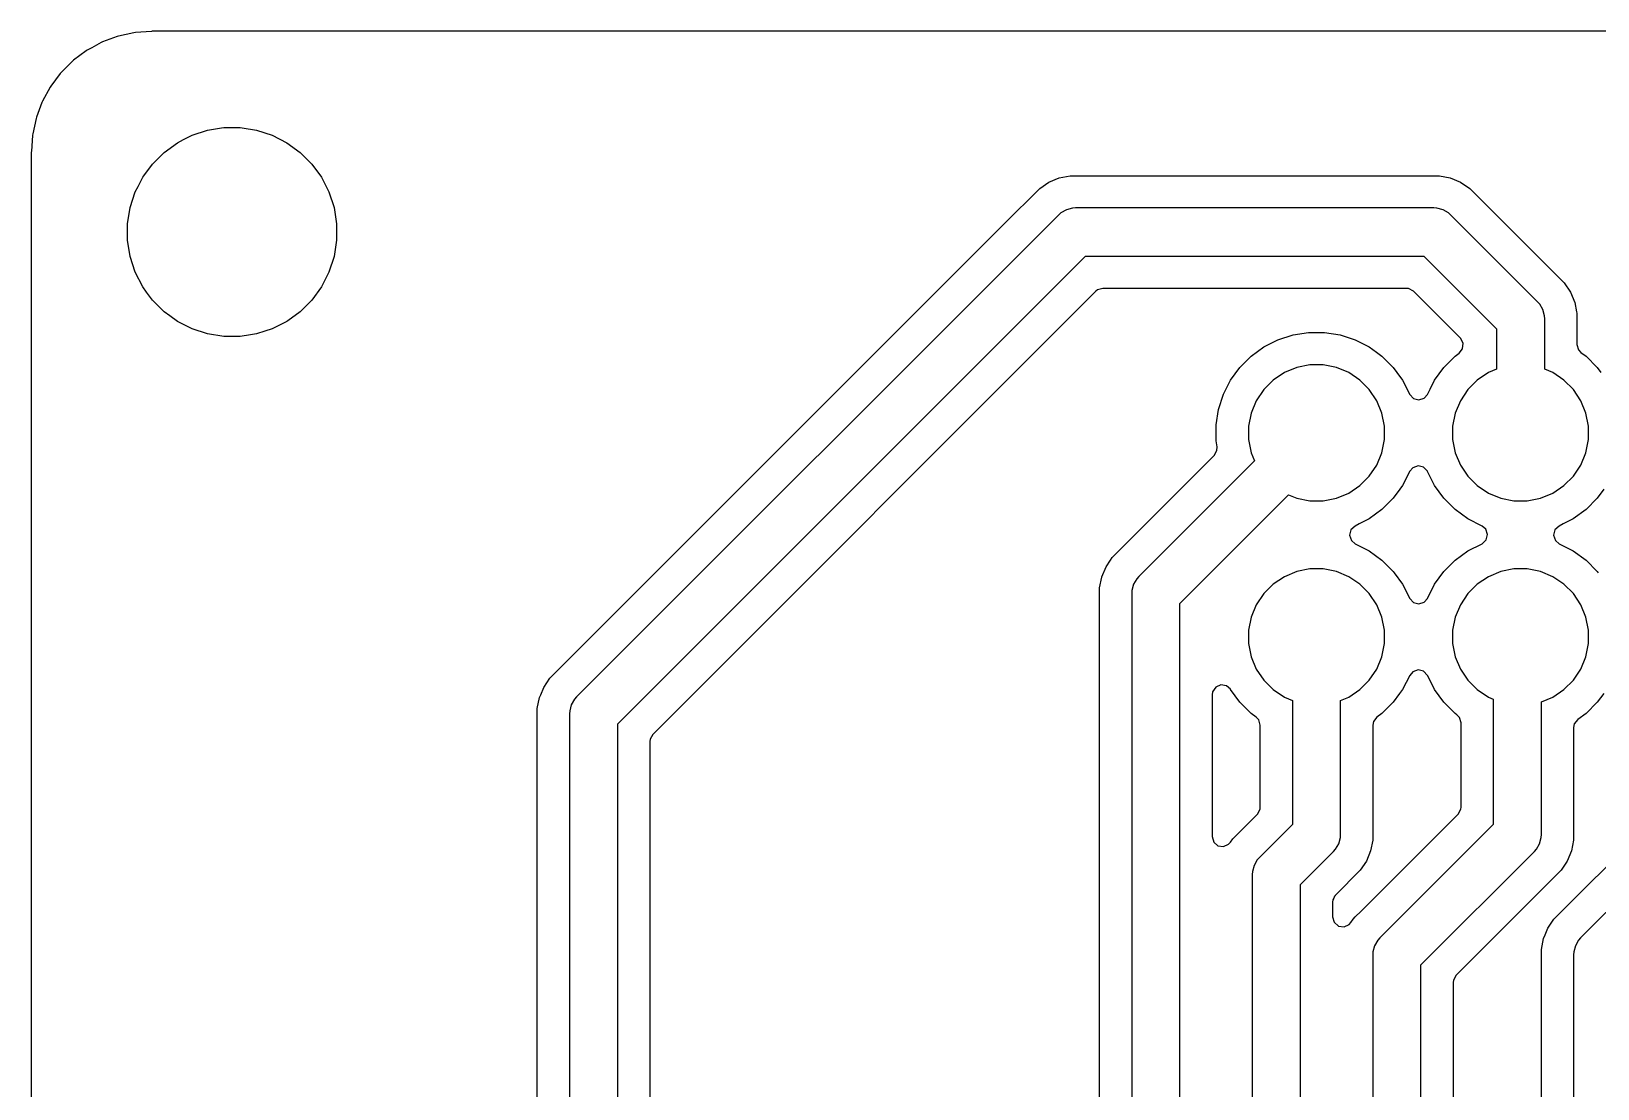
# Model space of a CAD drawing. Header units: millimetres. Extents: x 130.5 to 169.5, y -130 to -71.
# Drawn here: x 130.5 to 150, y -84.17 to -71 of the extents above; entities that cross this region are included whole.
import ezdxf

# ---------------------------------------------------------------- set-up
doc = ezdxf.new("R2010")
doc.units = ezdxf.units.MM
doc.layers.add('B.Cu', color=153, linetype='CONTINUOUS', true_color=0x4d7fc4)

msp = doc.modelspace()

# ---------------------------------------------------------------- linework, layer by layer
at = {"layer": 'B.Cu', "linetype": 'CONTINUOUS'}
for p, q in [((131.369306, -71.140253), (131.252505, -71.204032)), ((131.385389, -71.132909), (131.369306, -71.140253)), ((131.56924, -71.064336), (131.385389, -71.132909)), ((131.586205, -71.059355), (131.56924, -71.064336)), ((131.777937, -71.017647), (131.586205, -71.059355)), ((131.795439, -71.01513), (131.777937, -71.017647)), ((131.995582, -71.000816), (131.795439, -71.01513)), ((132.004428, -71.0005), (131.995582, -71.000816)), ((132.065892, -71.0005), (132.004428, -71.0005)), ((167.934108, -71.0005), (132.065892, -71.0005)), ((131.025136, -71.361438), (131.011765, -71.373024)), ((131.182209, -71.243855), (131.025136, -71.361438)), ((131.197092, -71.23429), (131.182209, -71.243855)), ((131.252505, -71.204032), (131.197092, -71.23429)), ((130.861439, -71.525135), (130.743856, -71.682208)), ((130.873025, -71.511764), (130.861439, -71.525135)), ((131.011765, -71.373024), (130.873025, -71.511764)), ((130.734291, -71.697091), (130.640257, -71.8693)), ((130.743856, -71.682208), (130.734291, -71.697091)), ((130.632907, -71.885394), (130.564339, -72.069234)), ((130.640257, -71.8693), (130.632907, -71.885394)), ((130.559355, -72.086209), (130.517649, -72.277931)), ((130.564339, -72.069234), (130.559355, -72.086209)), ((130.515131, -72.295442), (130.500816, -72.49558)), ((130.517649, -72.277931), (130.515131, -72.295442)), ((132.394863, -72.348748), (132.500777, -72.294781)), ((132.500777, -72.294781), (132.695466, -72.231522)), ((132.695466, -72.231522), (132.870005, -72.203878)), ((132.870005, -72.203878), (132.897648, -72.1995)), ((132.897648, -72.1995), (133.102352, -72.1995)), ((133.102352, -72.1995), (133.126671, -72.203351)), ((133.126671, -72.203351), (133.304535, -72.231522)), ((133.304535, -72.231522), (133.499224, -72.294781)), ((133.499224, -72.294781), (133.681614, -72.387715)), ((130.500816, -72.49558), (130.5005, -72.504427)), ((130.5005, -72.504427), (130.5005, -128.495572)), ((132.008029, -72.652786), (132.152787, -72.508028)), ((132.152787, -72.508028), (132.318387, -72.387715)), ((132.318387, -72.387715), (132.318388, -72.387714)), ((132.318388, -72.387714), (132.31839, -72.387713)), ((132.31839, -72.387713), (132.394863, -72.348748)), ((133.681614, -72.387715), (133.847214, -72.508028)), ((133.847214, -72.508028), (133.991972, -72.652786)), ((131.901437, -72.7995), (132.008029, -72.652786)), ((133.991972, -72.652786), (134.112285, -72.818386)), ((131.828497, -72.934607), (131.887713, -72.81839)), ((131.887713, -72.81839), (131.901437, -72.7995)), ((134.112285, -72.818386), (134.205219, -73.000776)), ((143.053455, -72.955887), (143.168193, -72.879222)), ((143.168193, -72.879222), (143.295668, -72.826421)), ((143.295668, -72.826421), (143.295678, -72.826418)), ((143.295678, -72.826418), (143.431004, -72.7995)), ((143.431004, -72.7995), (143.431006, -72.7995)), ((143.431006, -72.7995), (143.431007, -72.7995)), ((143.431007, -72.7995), (147.891006, -72.7995)), ((147.891006, -72.7995), (148.028994, -72.7995)), ((148.028994, -72.7995), (148.028996, -72.7995)), ((148.028996, -72.7995), (148.164323, -72.826418)), ((148.164323, -72.826418), (148.164333, -72.826421)), ((148.164333, -72.826421), (148.291808, -72.879222)), ((148.291808, -72.879222), (148.406546, -72.955887)), ((131.731523, -73.195466), (131.79478, -73.000781)), ((131.79478, -73.000781), (131.794782, -73.000778)), ((131.794782, -73.000776), (131.828497, -72.934607)), ((131.794782, -73.000778), (131.794782, -73.000776)), ((134.205219, -73.000776), (134.268478, -73.195465)), ((142.611694, -73.397648), (143.053455, -72.955887)), ((148.406546, -72.955887), (149.584113, -74.133454)), ((131.6995, -73.397648), (131.731523, -73.195466)), ((134.268478, -73.195465), (134.3005, -73.397648)), ((143.287868, -73.287868), (137.287868, -79.287868)), ((143.317372, -73.261994), (143.287868, -73.287868)), ((143.385195, -73.222836), (143.317372, -73.261994)), ((143.460842, -73.202567), (143.385195, -73.222836)), ((143.5, -73.2), (143.460842, -73.202567)), ((147.96, -73.2), (143.5, -73.2)), ((147.999158, -73.202567), (147.96, -73.2)), ((148.074805, -73.222836), (147.999158, -73.202567)), ((148.142628, -73.261994), (148.074805, -73.222836)), ((148.172132, -73.287868), (148.142628, -73.261994)), ((149.252132, -74.367868), (148.172132, -73.287868)), ((131.6995, -73.602352), (131.6995, -73.397648)), ((134.3005, -73.397648), (134.3005, -73.602351)), ((138.367189, -77.642155), (142.528885, -73.480457)), ((142.528885, -73.480457), (142.611694, -73.397648)), ((131.731523, -73.804534), (131.6995, -73.602352)), ((134.3005, -73.602351), (134.268478, -73.804534)), ((131.79478, -73.999219), (131.731523, -73.804534)), ((134.268478, -73.804534), (134.205219, -73.999223)), ((137.8, -79.624264), (143.624264, -73.8)), ((143.624264, -73.8), (147.835736, -73.8)), ((147.835736, -73.8), (148.74, -74.704264)), ((131.887713, -74.18161), (131.79478, -73.999219)), ((134.205219, -73.999223), (134.112285, -74.181613)), ((131.936085, -74.248189), (131.887713, -74.18161)), ((132.008029, -74.347213), (131.936085, -74.248189)), ((134.112285, -74.181613), (133.991972, -74.347213)), ((143.753838, -74.236819), (138.236819, -79.753837)), ((143.77448, -74.220185), (143.753838, -74.236819)), ((143.841519, -74.2005), (143.77448, -74.220185)), ((147.618481, -74.2005), (143.841519, -74.2005)), ((147.644839, -74.203334), (147.618481, -74.2005)), ((147.706162, -74.236819), (147.644839, -74.203334)), ((148.290826, -74.821482), (147.706162, -74.236819)), ((149.584113, -74.133454), (149.660778, -74.248192)), ((149.660778, -74.248192), (149.713579, -74.375667)), ((132.008032, -74.347215), (132.008029, -74.347213)), ((132.008034, -74.347219), (132.008032, -74.347215)), ((132.152781, -74.491966), (132.008034, -74.347219)), ((133.991972, -74.347213), (133.847214, -74.491971)), ((149.278006, -74.397372), (149.252132, -74.367868)), ((149.317164, -74.465195), (149.278006, -74.397372)), ((149.337433, -74.540842), (149.317164, -74.465195)), ((149.713579, -74.375667), (149.713582, -74.375679)), ((149.713582, -74.375679), (149.736712, -74.491963)), ((132.152785, -74.491968), (132.152781, -74.491966)), ((132.152787, -74.491971), (132.152785, -74.491968)), ((132.22541, -74.544732), (132.152787, -74.491971)), ((132.31839, -74.612287), (132.22541, -74.544732)), ((132.500781, -74.70522), (132.31839, -74.612287)), ((133.565393, -74.671503), (133.499224, -74.705218)), ((133.68161, -74.612287), (133.565393, -74.671503)), ((133.692251, -74.604556), (133.68161, -74.612287)), ((133.847214, -74.491971), (133.692251, -74.604556)), ((149.34, -74.58), (149.337433, -74.540842)), ((149.34, -75.208661), (149.34, -74.58)), ((149.736712, -74.491963), (149.7405, -74.511006)), ((149.7405, -74.511006), (149.7405, -74.900058)), ((132.695466, -74.768477), (132.500781, -74.70522)), ((132.897648, -74.8005), (132.695466, -74.768477)), ((132.897649, -74.8005), (132.897648, -74.8005)), ((133.102351, -74.8005), (132.897649, -74.8005)), ((133.102352, -74.8005), (133.102351, -74.8005)), ((133.229951, -74.78029), (133.102352, -74.8005)), ((133.304535, -74.768477), (133.229951, -74.78029)), ((133.407073, -74.73516), (133.304535, -74.768477)), ((133.499219, -74.70522), (133.407073, -74.73516)), ((133.499222, -74.705218), (133.499219, -74.70522)), ((133.499224, -74.705218), (133.499222, -74.705218)), ((145.844595, -74.930476), (146.019971, -74.841117)), ((146.019971, -74.841117), (146.207174, -74.78029)), ((146.207174, -74.78029), (146.401578, -74.7495)), ((146.401578, -74.7495), (146.401583, -74.7495)), ((146.401583, -74.7495), (146.598417, -74.7495)), ((146.598417, -74.7495), (146.598422, -74.7495)), ((146.598422, -74.7495), (146.792827, -74.78029)), ((146.792827, -74.78029), (146.98003, -74.841117)), ((146.98003, -74.841117), (147.155406, -74.930476)), ((148.291995, -74.822668), (148.290826, -74.821482)), ((148.324601, -74.884463), (148.291995, -74.822668)), ((148.74, -74.704264), (148.74, -75.208661)), ((145.546172, -75.185354), (145.685354, -75.046172)), ((145.685354, -75.046172), (145.844595, -74.930476)), ((147.155406, -74.930476), (147.246259, -74.996485)), ((147.246259, -74.996485), (147.314646, -75.046172)), ((147.314646, -75.046172), (147.314648, -75.046174)), ((147.314648, -75.046174), (147.314649, -75.046174)), ((147.314649, -75.046174), (147.453826, -75.185351)), ((148.086172, -75.185354), (148.225354, -75.046172)), ((148.225354, -75.046172), (148.275959, -75.009405)), ((148.275959, -75.009405), (148.318622, -74.954077)), ((148.318622, -74.954077), (148.324601, -74.884463)), ((149.7405, -74.900058), (149.760185, -74.967097)), ((149.760185, -74.967097), (149.791613, -75.000375)), ((149.791613, -75.000375), (149.854646, -75.046171)), ((149.854646, -75.046171), (149.993826, -75.185351)), ((145.430476, -75.344595), (145.546172, -75.185354)), ((146.099313, -75.250367), (145.960766, -75.342941)), ((146.253258, -75.186601), (146.099313, -75.250367)), ((146.416685, -75.154093), (146.253258, -75.186601)), ((146.583315, -75.154093), (146.416685, -75.154093)), ((146.746742, -75.186601), (146.583315, -75.154093)), ((146.900687, -75.250367), (146.746742, -75.186601)), ((147.039234, -75.342941), (146.900687, -75.250367)), ((147.453826, -75.185351), (147.453826, -75.185352)), ((147.453826, -75.185352), (147.453828, -75.185354)), ((147.453828, -75.185354), (147.499624, -75.248386)), ((147.499624, -75.248386), (147.569524, -75.344594)), ((147.970476, -75.344595), (148.086172, -75.185354)), ((148.639313, -75.250367), (148.500766, -75.342941)), ((148.74, -75.208661), (148.639313, -75.250367)), ((149.440687, -75.250367), (149.34, -75.208661)), ((149.579234, -75.342941), (149.440687, -75.250367)), ((149.993826, -75.185351), (149.993826, -75.185352)), ((149.993826, -75.185352), (149.993828, -75.185354)), ((149.993828, -75.185354), (150.039624, -75.248386)), ((145.341118, -75.51997), (145.388257, -75.427455)), ((145.388257, -75.427455), (145.430476, -75.344595)), ((145.842941, -75.460766), (145.750367, -75.599313)), ((145.960766, -75.342941), (145.842941, -75.460766)), ((147.157059, -75.460766), (147.039234, -75.342941)), ((147.249633, -75.599313), (147.157059, -75.460766)), ((147.569524, -75.344594), (147.659515, -75.521213)), ((147.880485, -75.521213), (147.913771, -75.455886)), ((147.913771, -75.455886), (147.970476, -75.344595)), ((148.382941, -75.460766), (148.290367, -75.599313)), ((148.500766, -75.342941), (148.382941, -75.460766)), ((149.697059, -75.460766), (149.579234, -75.342941)), ((149.789633, -75.599313), (149.697059, -75.460766)), ((145.280291, -75.707173), (145.341118, -75.51997)), ((145.750367, -75.599313), (145.686601, -75.753258)), ((147.313399, -75.753258), (147.249633, -75.599313)), ((147.659515, -75.521213), (147.707489, -75.572009)), ((147.707489, -75.572009), (147.77531, -75.588804)), ((147.77531, -75.588804), (147.841445, -75.566267)), ((147.841445, -75.566267), (147.880485, -75.521213)), ((148.290367, -75.599313), (148.226601, -75.753258)), ((149.853399, -75.753258), (149.789633, -75.599313)), ((145.2495, -75.901577), (145.280291, -75.707173)), ((145.686601, -75.753258), (145.654093, -75.916685)), ((147.345907, -75.916685), (147.313399, -75.753258)), ((148.226601, -75.753258), (148.194093, -75.916685)), ((149.885907, -75.916685), (149.853399, -75.753258)), ((145.2495, -75.901583), (145.2495, -75.901577)), ((145.2495, -76.098417), (145.2495, -75.901583)), ((145.654093, -75.916685), (145.654093, -76.083315)), ((147.345907, -76.083315), (147.345907, -75.916685)), ((148.194093, -75.916685), (148.194093, -76.083315)), ((149.885907, -76.083315), (149.885907, -75.916685)), ((145.226897, -76.282446), (145.260382, -76.221123)), ((145.261689, -76.175372), (145.2495, -76.098417)), ((145.260382, -76.221123), (145.261689, -76.175372)), ((145.654093, -76.083315), (145.686601, -76.246742)), ((147.313399, -76.246742), (147.345907, -76.083315)), ((148.194093, -76.083315), (148.226601, -76.246742)), ((149.853399, -76.246742), (149.885907, -76.083315)), ((143.955891, -77.553451), (145.226897, -76.282446)), ((145.728307, -76.347429), (144.287868, -77.787868)), ((145.686601, -76.246742), (145.728307, -76.347429)), ((147.157059, -76.539234), (147.249633, -76.400687)), ((147.249633, -76.400687), (147.313399, -76.246742)), ((147.698555, -76.433732), (147.659515, -76.478787)), ((147.76469, -76.411195), (147.698555, -76.433732)), ((147.832511, -76.42799), (147.76469, -76.411195)), ((147.880485, -76.478787), (147.832511, -76.42799)), ((148.226601, -76.246742), (148.290367, -76.400687)), ((148.290367, -76.400687), (148.382941, -76.539234)), ((149.697059, -76.539234), (149.789633, -76.400687)), ((149.789633, -76.400687), (149.853399, -76.246742)), ((147.039234, -76.657059), (147.157059, -76.539234)), ((147.659515, -76.478787), (147.569526, -76.655403)), ((147.881116, -76.480025), (147.880485, -76.478787)), ((147.970476, -76.655405), (147.881116, -76.480025)), ((148.382941, -76.539234), (148.500766, -76.657059)), ((149.579234, -76.657059), (149.697059, -76.539234)), ((144.8, -78.124264), (146.152571, -76.771693)), ((146.152571, -76.771693), (146.253258, -76.813399)), ((146.253258, -76.813399), (146.416685, -76.845907)), ((146.583315, -76.845907), (146.746742, -76.813399)), ((146.746742, -76.813399), (146.900687, -76.749633)), ((146.900687, -76.749633), (147.039234, -76.657059)), ((147.453828, -76.814646), (147.314646, -76.953828)), ((147.53676, -76.7005), (147.453828, -76.814646)), ((147.569526, -76.655403), (147.53676, -76.7005)), ((148.086172, -76.814646), (147.970476, -76.655405)), ((148.225354, -76.953828), (148.086172, -76.814646)), ((148.500766, -76.657059), (148.639313, -76.749633)), ((148.639313, -76.749633), (148.793258, -76.813399)), ((148.793258, -76.813399), (148.956685, -76.845907)), ((149.123315, -76.845907), (149.286742, -76.813399)), ((149.286742, -76.813399), (149.440687, -76.749633)), ((149.440687, -76.749633), (149.579234, -76.657059)), ((149.993828, -76.814646), (149.854646, -76.953828)), ((150.07676, -76.7005), (149.993828, -76.814646)), ((146.416685, -76.845907), (146.583315, -76.845907)), ((147.314646, -76.953828), (147.155405, -77.069524)), ((148.384595, -77.069524), (148.225354, -76.953828)), ((148.956685, -76.845907), (149.123315, -76.845907)), ((149.854646, -76.953828), (149.695405, -77.069524)), ((146.927991, -77.207489), (146.911196, -77.27531)), ((146.978787, -77.159515), (146.927991, -77.207489)), ((147.032008, -77.132397), (146.978787, -77.159515)), ((147.155405, -77.069524), (147.032008, -77.132397)), ((148.384598, -77.069525), (148.384595, -77.069524)), ((148.561213, -77.159515), (148.384597, -77.069525)), ((148.384597, -77.069525), (148.384598, -77.069525)), ((148.606268, -77.198555), (148.561213, -77.159515)), ((148.628805, -77.26469), (148.606268, -77.198555)), ((149.467991, -77.207489), (149.451196, -77.27531)), ((149.518787, -77.159515), (149.467991, -77.207489)), ((149.572008, -77.132397), (149.518787, -77.159515)), ((149.695405, -77.069524), (149.572008, -77.132397)), ((146.911196, -77.27531), (146.933733, -77.341445)), ((146.933733, -77.341445), (146.978787, -77.380485)), ((146.978787, -77.380485), (147.155406, -77.470476)), ((148.384597, -77.470474), (148.561213, -77.380485)), ((148.561213, -77.380485), (148.61201, -77.332511)), ((148.61201, -77.332511), (148.628805, -77.26469)), ((149.451196, -77.27531), (149.473733, -77.341445)), ((149.473733, -77.341445), (149.518787, -77.380485)), ((149.518787, -77.380485), (149.695406, -77.470476)), ((143.879225, -77.668189), (143.934027, -77.586172)), ((143.934027, -77.586171), (143.955885, -77.553458)), ((143.934027, -77.586172), (143.934027, -77.586171)), ((143.955885, -77.553458), (143.955891, -77.553451)), ((147.155406, -77.470476), (147.314649, -77.586174)), ((147.314649, -77.586174), (147.453826, -77.725351)), ((148.086172, -77.725354), (148.225354, -77.586172)), ((148.225354, -77.586172), (148.304975, -77.528324)), ((148.304975, -77.528324), (148.384597, -77.470474)), ((149.695406, -77.470476), (149.854649, -77.586174)), ((149.854649, -77.586174), (149.993826, -77.725351)), ((137.053458, -78.955886), (138.367189, -77.642155)), ((143.7995, -77.931004), (143.826419, -77.795677)), ((143.826419, -77.795677), (143.82642, -77.795676)), ((143.82642, -77.795672), (143.828639, -77.790314)), ((143.82642, -77.795676), (143.82642, -77.795672)), ((143.828639, -77.790314), (143.879222, -77.668195)), ((143.879222, -77.668195), (143.879224, -77.668191)), ((143.879224, -77.668191), (143.879225, -77.668189)), ((144.287868, -77.787868), (144.261994, -77.817372)), ((146.099313, -77.790367), (145.960766, -77.882941)), ((146.253258, -77.726601), (146.099313, -77.790367)), ((146.416685, -77.694093), (146.253258, -77.726601)), ((146.583315, -77.694093), (146.416685, -77.694093)), ((146.746742, -77.726601), (146.583315, -77.694093)), ((146.900687, -77.790367), (146.746742, -77.726601)), ((147.039234, -77.882941), (146.900687, -77.790367)), ((147.453826, -77.725351), (147.453826, -77.725352)), ((147.453826, -77.725352), (147.453828, -77.725354)), ((147.453828, -77.725354), (147.465683, -77.741671)), ((147.465683, -77.741671), (147.569524, -77.884594)), ((147.970477, -77.884594), (148.086172, -77.725354)), ((148.639313, -77.790367), (148.500766, -77.882941)), ((148.793258, -77.726601), (148.639313, -77.790367)), ((148.956685, -77.694093), (148.793258, -77.726601)), ((149.123315, -77.694093), (148.956685, -77.694093)), ((149.286742, -77.726601), (149.123315, -77.694093)), ((149.440687, -77.790367), (149.286742, -77.726601)), ((149.579234, -77.882941), (149.440687, -77.790367)), ((149.993826, -77.725351), (149.993826, -77.725352)), ((149.993826, -77.725352), (149.993828, -77.725354)), ((149.993828, -77.725354), (150.005683, -77.741671)), ((143.7995, -84.633745), (143.7995, -77.931004)), ((144.202567, -77.960842), (144.2, -78)), ((144.222836, -77.885195), (144.202567, -77.960842)), ((144.261994, -77.817372), (144.222836, -77.885195)), ((145.960766, -77.882941), (145.842941, -78.000766)), ((147.157059, -78.000766), (147.039234, -77.882941)), ((147.569524, -77.884594), (147.659515, -78.061213)), ((147.880485, -78.061213), (147.970477, -77.884594)), ((148.500766, -77.882941), (148.382941, -78.000766)), ((149.697059, -78.000766), (149.579234, -77.882941)), ((144.2, -78), (144.2, -88.125494)), ((144.8, -88.249758), (144.8, -78.124264)), ((145.750367, -78.139313), (145.686601, -78.293258)), ((145.842941, -78.000766), (145.750367, -78.139313)), ((147.249633, -78.139313), (147.157059, -78.000766)), ((147.313399, -78.293258), (147.249633, -78.139313)), ((147.659515, -78.061213), (147.707489, -78.112009)), ((147.707489, -78.112009), (147.77531, -78.128804)), ((147.77531, -78.128804), (147.841445, -78.106267)), ((147.841445, -78.106267), (147.880485, -78.061213)), ((148.290367, -78.139313), (148.226601, -78.293258)), ((148.382941, -78.000766), (148.290367, -78.139313)), ((149.789633, -78.139313), (149.697059, -78.000766)), ((149.853399, -78.293258), (149.789633, -78.139313)), ((145.686601, -78.293258), (145.654093, -78.456685)), ((147.345907, -78.456685), (147.313399, -78.293258)), ((148.226601, -78.293258), (148.194093, -78.456685)), ((149.885907, -78.456685), (149.853399, -78.293258)), ((145.654093, -78.456685), (145.654093, -78.623315)), ((147.345907, -78.623315), (147.345907, -78.456685)), ((148.194093, -78.456685), (148.194093, -78.623315)), ((149.885907, -78.623315), (149.885907, -78.456685)), ((145.654093, -78.623315), (145.686601, -78.786742)), ((147.313399, -78.786742), (147.345907, -78.623315)), ((148.194093, -78.623315), (148.226601, -78.786742)), ((149.853399, -78.786742), (149.885907, -78.623315)), ((137.003419, -79.005925), (137.053458, -78.955886)), ((145.686601, -78.786742), (145.750367, -78.940687)), ((145.750367, -78.940687), (145.842941, -79.079234)), ((147.157059, -79.079234), (147.249633, -78.940687)), ((147.249633, -78.940687), (147.313399, -78.786742)), ((147.76469, -78.951195), (147.698555, -78.973732)), ((147.832511, -78.96799), (147.76469, -78.951195)), ((147.880485, -79.018787), (147.832511, -78.96799)), ((148.226601, -78.786742), (148.290367, -78.940687)), ((148.290367, -78.940687), (148.382941, -79.079234)), ((149.697059, -79.079234), (149.789633, -78.940687)), ((149.789633, -78.940687), (149.853399, -78.786742)), ((136.879229, -79.168182), (136.955885, -79.053459)), ((136.955885, -79.053459), (137.003419, -79.005925)), ((145.245329, -79.164354), (145.206301, -79.222307)), ((145.309493, -79.1367), (145.245329, -79.164354)), ((145.378422, -79.148127), (145.309493, -79.1367)), ((145.426894, -79.191985), (145.378422, -79.148127)), ((145.842941, -79.079234), (145.960766, -79.197059)), ((147.039234, -79.197059), (147.157059, -79.079234)), ((147.659515, -79.018787), (147.569526, -79.195403)), ((147.698555, -78.973732), (147.659515, -79.018787)), ((147.94203, -79.139577), (147.880485, -79.018787)), ((147.970476, -79.195405), (147.94203, -79.139577)), ((148.382941, -79.079234), (148.500766, -79.197059)), ((149.579234, -79.197059), (149.697059, -79.079234)), ((136.7995, -79.431004), (136.826419, -79.295677)), ((136.826419, -79.295677), (136.82642, -79.295676)), ((136.82642, -79.295672), (136.841283, -79.259789)), ((136.82642, -79.295676), (136.82642, -79.295672)), ((136.841283, -79.259789), (136.879222, -79.168195)), ((136.879222, -79.168195), (136.879229, -79.168182)), ((137.261994, -79.317372), (137.222836, -79.385195)), ((137.287868, -79.287868), (137.261994, -79.317372)), ((145.206301, -79.222307), (145.2005, -79.259789)), ((145.2005, -79.259789), (145.2005, -81.026895)), ((145.427612, -79.191463), (145.426894, -79.191985)), ((145.430099, -79.194884), (145.427612, -79.191463)), ((145.430231, -79.195005), (145.430099, -79.194884)), ((145.430472, -79.195395), (145.430231, -79.195005)), ((145.430476, -79.195405), (145.430472, -79.195395)), ((145.546172, -79.354646), (145.430476, -79.195405)), ((145.685354, -79.493828), (145.546172, -79.354646)), ((145.960766, -79.197059), (146.099313, -79.289633)), ((146.099313, -79.289633), (146.2, -79.331338)), ((146.2, -79.331338), (146.2, -80.875736)), ((146.8, -79.331338), (146.900687, -79.289633)), ((146.8, -81), (146.8, -79.331338)), ((146.900687, -79.289633), (147.039234, -79.197059)), ((147.453828, -79.354646), (147.314646, -79.493828)), ((147.534766, -79.243246), (147.453828, -79.354646)), ((147.569526, -79.195403), (147.534766, -79.243246)), ((148.086172, -79.354646), (147.970476, -79.195405)), ((148.225354, -79.493828), (148.086172, -79.354646)), ((148.500766, -79.197059), (148.639313, -79.289633)), ((148.639313, -79.289633), (148.7, -79.31477)), ((148.7, -79.31477), (148.7, -80.875736)), ((149.3, -79.347907), (149.440687, -79.289633)), ((149.3, -81), (149.3, -79.347907)), ((149.440687, -79.289633), (149.579234, -79.197059)), ((149.993828, -79.354646), (149.854646, -79.493828)), ((150.074766, -79.243246), (149.993828, -79.354646)), ((136.7995, -79.431007), (136.7995, -79.431004)), ((136.7995, -85.881947), (136.7995, -79.431007)), ((137.202567, -79.460842), (137.2, -79.5)), ((137.2, -79.5), (137.2, -111)), ((137.222836, -79.385195), (137.202567, -79.460842)), ((145.748391, -79.539626), (145.685354, -79.493828)), ((145.779815, -79.572901), (145.748391, -79.539626)), ((147.251612, -79.539624), (147.208949, -79.594951)), ((147.314646, -79.493828), (147.251612, -79.539624)), ((148.248385, -79.51056), (148.225354, -79.493828)), ((148.279815, -79.54384), (148.248385, -79.51056)), ((148.2995, -79.610879), (148.279815, -79.54384)), ((149.854646, -79.493828), (149.751614, -79.568685)), ((137.8, -110.875736), (137.8, -79.624264)), ((145.7995, -79.63994), (145.779815, -79.572901)), ((145.7995, -80.65848), (145.7995, -79.63994)), ((147.208949, -79.594951), (147.2005, -79.63994)), ((147.2005, -79.63994), (147.2005, -80.931006)), ((148.2995, -80.658481), (148.2995, -79.610879)), ((149.708949, -79.624015), (149.7005, -79.669003)), ((149.7005, -79.669003), (149.7005, -80.931006)), ((149.751614, -79.568685), (149.708949, -79.624015)), ((138.203334, -79.81516), (138.2005, -79.841518)), ((138.2005, -79.841518), (138.2005, -91.026896)), ((138.236819, -79.753837), (138.203334, -79.81516)), ((145.763181, -80.746161), (145.796666, -80.684838)), ((145.796666, -80.684838), (145.7995, -80.65848)), ((148.263182, -80.746161), (148.296666, -80.684839)), ((148.296666, -80.684839), (148.2995, -80.658481)), ((145.455889, -81.053453), (145.763181, -80.746161)), ((146.2, -80.875736), (145.787868, -81.287868)), ((147.053458, -81.955886), (148.263182, -80.746161)), ((148.7, -80.875736), (147.287868, -82.287868)), ((149.553458, -81.955886), (150.763182, -80.746161)), ((151.2, -80.875736), (149.787868, -82.287868)), ((145.2005, -81.026895), (145.220185, -81.093934)), ((145.220185, -81.093934), (145.272989, -81.139689)), ((145.405703, -81.120608), (145.427602, -81.095786)), ((145.427602, -81.095786), (145.455886, -81.053457)), ((145.455886, -81.053457), (145.455889, -81.053453)), ((146.738006, -81.182628), (146.777164, -81.114805)), ((146.777164, -81.114805), (146.797433, -81.039158)), ((146.797433, -81.039158), (146.8, -81)), ((147.200501, -81.068996), (147.173582, -81.204322)), ((147.2005, -80.931006), (147.2005, -81.068994)), ((147.2005, -81.068994), (147.2005, -81.068996)), ((147.2005, -81.068996), (147.200501, -81.068996)), ((149.238006, -81.182628), (149.277164, -81.114805)), ((149.277164, -81.114805), (149.297433, -81.039158)), ((149.297433, -81.039158), (149.3, -81)), ((149.700501, -81.068996), (149.673582, -81.204322)), ((149.7005, -80.931006), (149.7005, -81.068994)), ((149.7005, -81.068994), (149.7005, -81.068996)), ((149.7005, -81.068996), (149.700501, -81.068996)), ((145.272989, -81.139689), (145.342147, -81.149633)), ((145.342147, -81.149633), (145.405703, -81.120608)), ((145.787868, -81.287868), (145.761994, -81.317372)), ((146.3, -81.624264), (146.712132, -81.212132)), ((146.712132, -81.212132), (146.738006, -81.182628)), ((147.173579, -81.204332), (147.120778, -81.331807)), ((147.173582, -81.204322), (147.173579, -81.204332)), ((147.8, -82.624264), (149.212132, -81.212132)), ((149.212132, -81.212132), (149.238006, -81.182628)), ((149.673579, -81.204332), (149.620778, -81.331807)), ((149.673582, -81.204322), (149.673579, -81.204332)), ((145.702567, -81.460842), (145.7, -81.5)), ((145.7, -81.5), (145.7, -90.375736)), ((145.722836, -81.385195), (145.702567, -81.460842)), ((145.761994, -81.317372), (145.722836, -81.385195)), ((147.044112, -81.446546), (146.736819, -81.753838)), ((147.044113, -81.446545), (147.044112, -81.446546)), ((147.120778, -81.331807), (147.044113, -81.446545)), ((149.544112, -81.446546), (148.236819, -82.753837)), ((149.544113, -81.446545), (149.544112, -81.446546)), ((149.620778, -81.331807), (149.544113, -81.446545)), ((146.3, -90.5), (146.3, -81.624264)), ((146.700619, -81.836078), (146.7005, -81.841519)), ((146.7005, -81.841519), (146.7005, -82.026896)), ((146.704102, -81.825894), (146.700619, -81.836078)), ((146.715209, -81.793413), (146.703334, -81.815161)), ((146.703334, -81.815161), (146.704102, -81.825894)), ((146.723227, -81.769967), (146.715209, -81.793413)), ((146.731662, -81.763283), (146.723227, -81.769967)), ((146.736819, -81.753838), (146.731662, -81.763283)), ((146.7005, -82.026896), (146.720185, -82.093935)), ((146.927602, -82.095787), (146.955885, -82.053459)), ((146.955885, -82.053459), (146.982448, -82.026896)), ((146.982448, -82.026896), (147.053458, -81.955886)), ((149.379229, -82.168182), (149.455885, -82.053459)), ((149.455885, -82.053459), (149.482448, -82.026896)), ((149.482448, -82.026896), (149.553458, -81.955886)), ((146.720185, -82.093935), (146.772989, -82.13969)), ((146.772989, -82.13969), (146.842147, -82.149634)), ((146.842147, -82.149634), (146.905703, -82.120609)), ((146.905703, -82.120609), (146.927602, -82.095787)), ((149.32642, -82.295672), (149.345338, -82.25)), ((149.345338, -82.25), (149.379222, -82.168195)), ((149.379222, -82.168195), (149.379229, -82.168182)), ((147.202567, -82.460842), (147.2, -82.5)), ((147.222836, -82.385195), (147.202567, -82.460842)), ((147.261994, -82.317372), (147.222836, -82.385195)), ((147.287868, -82.287868), (147.261994, -82.317372)), ((149.2995, -82.431004), (149.326419, -82.295677)), ((149.2995, -82.431007), (149.2995, -82.431004)), ((149.2995, -94.422941), (149.2995, -82.431007)), ((149.326419, -82.295677), (149.32642, -82.295676)), ((149.32642, -82.295676), (149.32642, -82.295672)), ((149.702567, -82.460842), (149.7, -82.5)), ((149.722836, -82.385195), (149.702567, -82.460842)), ((149.761994, -82.317372), (149.722836, -82.385195)), ((149.787868, -82.287868), (149.761994, -82.317372)), ((147.2, -82.5), (147.2, -94.313948)), ((147.8, -94.313948), (147.8, -82.624264)), ((149.7, -82.5), (149.7, -94.353948)), ((148.203334, -82.81516), (148.2005, -82.841518)), ((148.2005, -82.841518), (148.2005, -94.382941)), ((148.236819, -82.753837), (148.203334, -82.81516))]:
    msp.add_line(p, q, dxfattribs=at)

doc.saveas('drawing.dxf')
